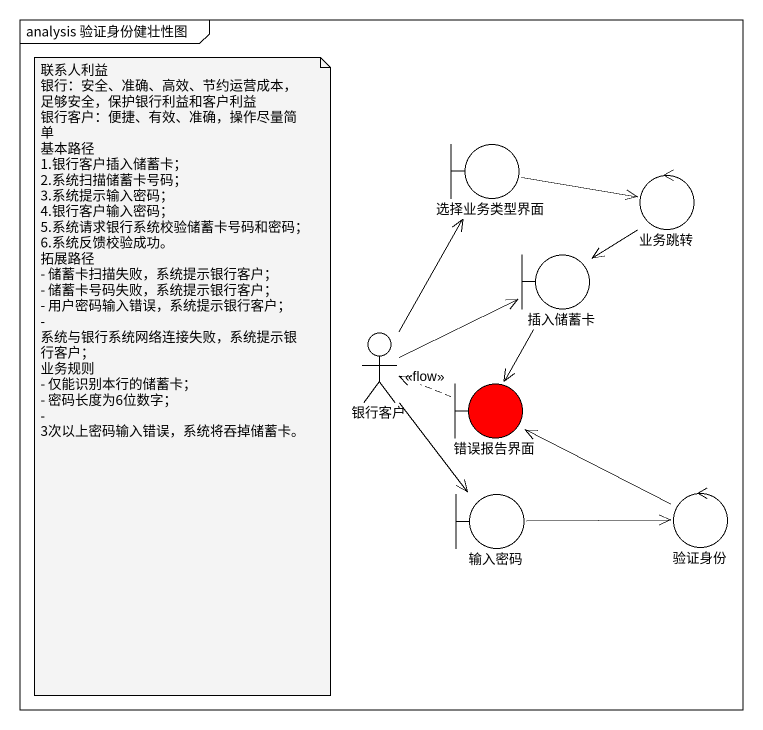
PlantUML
@startuml
mainframe analysis 验证身份健壮性图
boundary 选择业务类型界面
control 业务跳转
boundary 插入储蓄卡
actor 银行客户
boundary 错误报告界面 #FF0000
boundary 输入密码
control 验证身份
选择业务类型界面 -right-> 业务跳转
业务跳转 --> 插入储蓄卡
插入储蓄卡 --> 错误报告界面
银行客户 -up-> 选择业务类型界面
银行客户 -right-> 插入储蓄卡
银行客户 --> 输入密码
错误报告界面 .left.> 银行客户 : <<flow>>
输入密码 -right-> 验证身份
验证身份 -left-> 错误报告界面
note as N1
  联系人利益
  银行：安全、准确、高效、节约运营成本，足够安全，保护银行利益和客户利益
  银行客户：便捷、有效、准确，操作尽量简单
  基本路径
  1.银行客户插入储蓄卡；
  2.系统扫描储蓄卡号码；
  3.系统提示输入密码；
  4.银行客户输入密码；
  5.系统请求银行系统校验储蓄卡号码和密码；
  6.系统反馈校验成功。
  拓展路径
  - 储蓄卡扫描失败，系统提示银行客户；
  - 储蓄卡号码失败，系统提示银行客户；
  - 用户密码输入错误，系统提示银行客户；
  - 系统与银行系统网络连接失败，系统提示银行客户；
  业务规则
  - 仅能识别本行的储蓄卡；
  - 密码长度为6位数字；
  - 3次以上密码输入错误，系统将吞掉储蓄卡。
end note
@enduml
